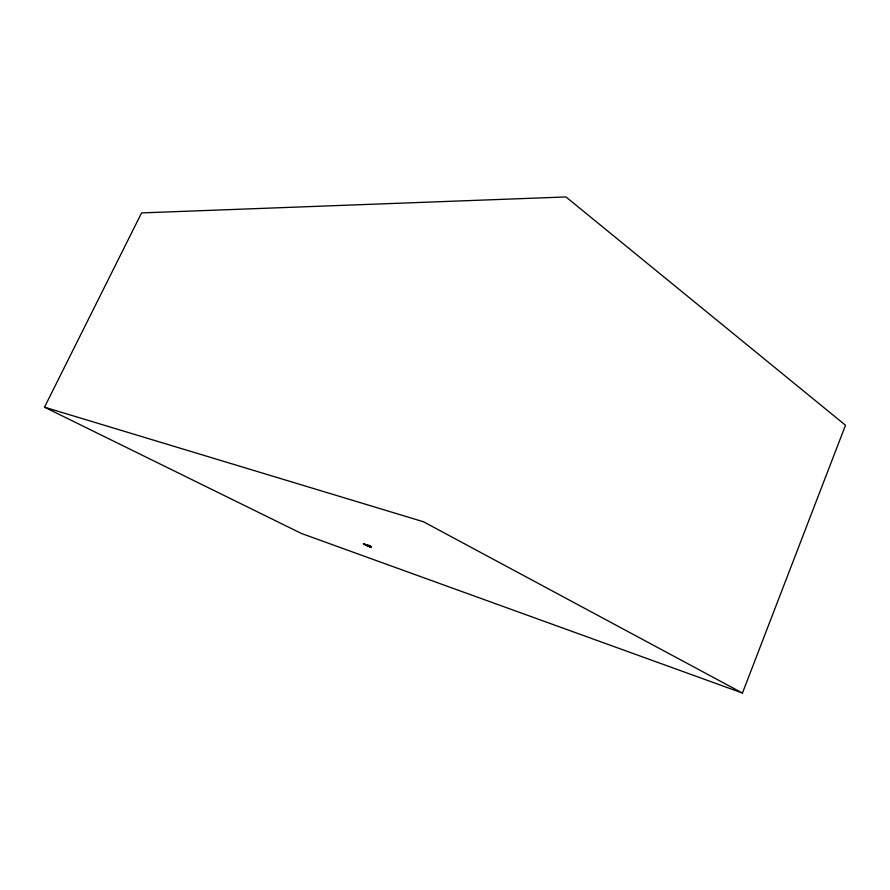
<?xml version="1.0" encoding="UTF-8"?>
<svg xmlns="http://www.w3.org/2000/svg" width="890" height="890" viewBox="0 0 890 890"><rect width="100%" height="100%" fill="white"/><g stroke="black" fill="none" stroke-linecap="round" stroke-linejoin="round"><path stroke-width="1.33" d="M370.629 547.216L371.519 547.417L370.485 547.139M370.73 546.849L369.45 546.193L370.407 546.549M370.641 547.072L369.15 546.16M370.563 546.994L370.207 546.471L370.707 546.905M370.195 546.605L370.863 546.794M742.449 693.054L845.5 425.242L565.962 196.946L141.566 212.921L44.5 407.175L301.488 533.499L742.449 693.054L423.484 521.763L44.5 407.175M366.313 545.303L367.859 545.826M367.047 545.158L365 544.224M367.793 545.514L363.309 543.868L367.971 546.004M367.948 546.037L363.854 544.146L367.103 545.147M368.349 545.982L368.794 544.969M368.538 546.059L365.345 544.78M369.083 546.493L369.35 545.826M369.595 545.815L369.194 546.616L370.529 547.294L369.561 546.126M369.372 546.605L369.65 545.926M369.506 546.638L370.34 546.338M369.617 546.772L370.062 546.137M369.917 546.727L369.539 545.993M370.307 546.872L370.14 546.271M370.885 547.339L366.914 545.158M369.083 546.427L367.425 545.292L370.974 547.383M367.826 545.993L370.907 547.216"/></g></svg>
